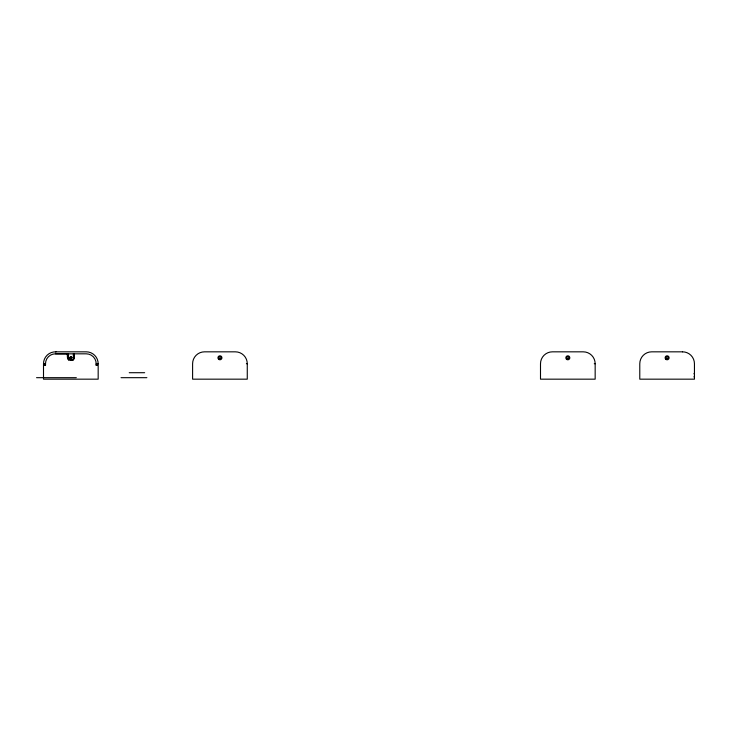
<?xml version="1.0" encoding="UTF-8"?>
<svg xmlns="http://www.w3.org/2000/svg" width="731" height="731" viewBox="0 0 731 731"><rect width="100%" height="100%" fill="white"/><g stroke="black" fill="none" stroke-linecap="round" stroke-linejoin="round"><path stroke-width="1.1" d="M44.6 365.253L44.6 363.764L44.6 365.253L45.496 365.253L45.496 363.764A9.942 9.942 0 0 1 55.437 353.822L67.59 353.822L55.437 353.822M97.086 365.253L97.086 363.764L97.086 365.253L96.19 365.253L96.19 363.764A9.942 9.942 0 0 0 86.249 353.822L74.187 353.822M74.343 357.468L74.407 353.822L67.453 353.822L67.526 357.477L68.513 359.789L73.356 359.789L73.712 359.122M74.251 357.916L74.407 353.822M74.16 357.916L73.986 358.747M74.041 358.336L73.593 359.469M693.957 373.797L694.45 373.203M71.556 358.574C72.872 354.782 67.563 358.619 71.318 358.72C73.164 355.019 67.636 358.428 71.336 358.656M55.437 351.83L86.249 351.83A11.924 11.924 0 0 1 98.173 363.764L98.173 379.17L43.504 379.17L43.504 363.764A11.924 11.924 0 0 1 56.022 351.849M70.176 359.789L73.356 359.789L73.356 353.822M73.264 359.789L68.422 359.789L67.435 357.468L67.362 353.822M43.504 363.764L45.496 363.764L45.496 365.253M98.173 363.764L96.19 363.764L96.19 365.253M246.384 363.764L247.27 363.764L247.27 379.17L192.6 379.17L192.6 363.764A11.924 11.924 0 0 1 204.534 351.83L235.345 351.83A11.924 11.924 0 0 1 247.27 363.764M594.276 363.764L595.162 363.764L595.162 379.17L540.501 379.17L540.501 363.764A11.924 11.924 0 0 1 552.426 351.83L583.237 351.83A11.924 11.924 0 0 1 595.162 363.764M129.241 372.709L144.647 372.709M36.55 377.68L76.307 377.68M121.035 377.68L146.885 377.68M693.957 376.785L694.45 377.278M68.513 353.822L68.513 359.789M71.976 359.433A1.992 1.992 0 0 1 69.71 359.433M682.526 351.83L651.705 351.83A11.924 11.924 0 0 0 639.78 363.764L639.78 379.17L694.45 379.17L694.45 363.764A11.924 11.924 0 0 0 682.526 351.83M70.35 358.656A0.996 0.996 0 0 0 71.839 357.797A0.996 0.996 0 0 0 70.35 356.938A0.996 0.996 0 0 0 70.35 358.656M567.338 358.656A0.996 0.996 0 0 0 568.828 357.797A0.996 0.996 0 0 0 567.338 356.938A0.996 0.996 0 0 0 567.338 358.656M566.452 359.232A1.992 1.992 0 0 0 569.76 358.272A1.992 1.992 0 0 0 567.283 355.887A1.992 1.992 0 0 0 566.452 359.232M219.446 358.656A0.996 0.996 0 0 0 220.936 357.797A0.996 0.996 0 0 0 219.446 356.938A0.996 0.996 0 0 0 219.446 358.656M218.56 359.232A1.992 1.992 0 0 0 221.868 358.272A1.992 1.992 0 0 0 219.382 355.887A1.992 1.992 0 0 0 218.56 359.232M665.74 359.232A1.992 1.992 0 0 0 669.048 358.272A1.992 1.992 0 0 0 666.562 355.887A1.992 1.992 0 0 0 665.74 359.232M666.617 358.656A0.996 0.996 0 0 0 668.107 357.797A0.996 0.996 0 0 0 666.617 356.938A0.996 0.996 0 0 0 666.617 358.656"/></g></svg>
